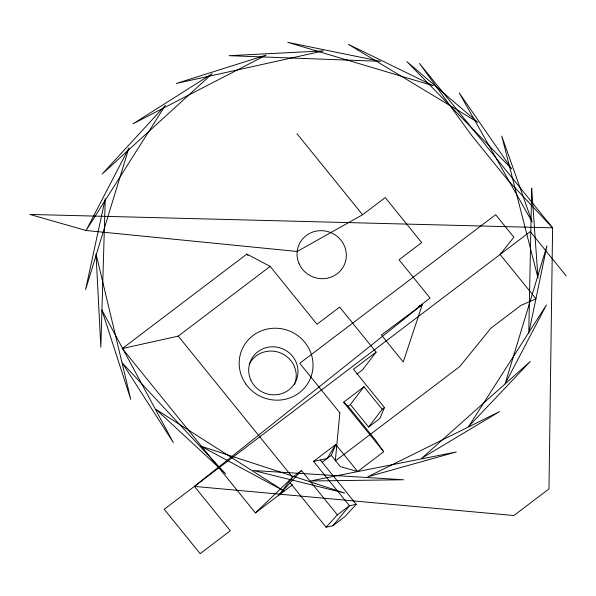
<?xml version="1.0" encoding="UTF-8"?>
<svg xmlns="http://www.w3.org/2000/svg" width="596" height="596" viewBox="0 0 596 596"><rect width="100%" height="100%" fill="white"/><g stroke="black" fill="none" stroke-linecap="round" stroke-linejoin="round"><path stroke-width="0.89" d="M322.041 462.362L331.257 455.374L335.786 444.489L357.667 471.51L383.697 451.753L375.458 440.012L348.116 406.241L343.594 402.225L363.97 386.767L382.2 409.281L368.611 427.034L350.381 404.52L363.97 386.767M292.591 484.704L255.416 512.91L122.329 348.548L246.848 254.09L270.159 266.397L317.005 324.261L339.645 307.082L376.106 352.109L353.473 369.289L384.457 407.567L379.928 418.452L368.611 427.034M376.106 352.109L362.524 369.87L356.803 374.206M290.148 482.834L326.064 527.192L332.851 525.761L349.45 505.728L356.237 504.298L320.328 459.941M301.472 470.52L278.831 495.149L292.547 477.292L301.472 470.52L337.388 514.877L326.064 527.192M356.237 504.298L344.92 516.613L332.851 525.761M255.416 512.91L292.547 477.292L178.241 336.122L122.329 348.548M194.4 486.403L422.326 304.511L403.246 361.995L381.373 334.982L422.326 304.511L418.727 306.642L430.044 298.052L399.052 259.774L421.692 242.602L385.232 197.574L362.591 214.746L297.173 251.475L86.077 230.496L29.8 214.426L552.604 227.836L548.976 488.921L513.886 515.54L194.4 486.403L230.317 530.76L200.144 553.654L164.228 509.297L530.284 231.591L566.2 275.948M178.241 336.122L270.159 266.397M348.116 406.241L350.381 404.52M313.533 461.371L335.786 444.489L327.115 458.518L313.533 461.371L349.45 505.728L337.388 514.877M382.2 409.281L384.457 407.567M357.667 471.51L340.368 466.631L331.257 455.374M296.964 133.69L362.591 214.746M246.848 254.09L248.018 255.535M343.594 402.225L383.697 451.753M249.299 364.193A24.786 23.885 22.6 0 1 281.319 353.272A24.786 23.885 22.6 0 1 294.566 384.331M531.684 188.276L528.756 333.201L546.919 245.865L505.103 383.869L546.435 304.943L468.635 426.49L530.269 361.481L421.826 458.175L499.515 411.627L367.881 476.755L456.275 451.969L310.464 480.972L403.492 479.758L253.494 470.527L344.764 493.093L200.852 446.143L284.091 491.067L156.13 409.482L225.616 473.82L122.366 363.031L173.309 442.53L101.864 309.965L130.755 399.327L96.031 253.896L100.836 347.155L105.254 198.654L85.6 289.574L128.907 147.987L86.077 230.496L165.375 105.365L102.251 173.958L212.183 73.681L133.005 123.812L266.129 55.1L176.245 83.47L323.546 50.883L229.028 55.681L380.516 61.328L287.756 42.346L433.158 85.712L348.429 44.372L477.88 122.374L406.904 61.611L511.644 168.824L459.203 92.901L532.146 221.891L501.765 136.111L537.979 277.959L531.684 188.276M339.854 412.834L335.295 460.969L459.807 366.51L490.843 328.225L521.016 305.331L536.028 298.834L500.111 254.485L513.864 237.208L495.634 214.694L299.751 363.299L339.854 412.834M552.604 227.836L507.777 180.044L471.317 135.009L419.524 63.481L552.604 227.836M245.805 383.98A37.123 35.775 22.6 0 0 309.54 380.315A37.123 35.775 22.6 0 0 272.968 328.277A37.123 35.775 22.6 0 0 245.805 383.98M250.789 379.95A24.786 23.885 22.6 0 0 293.247 385.5A24.786 23.885 22.6 0 0 275.985 347.014A24.786 23.885 22.6 0 0 250.789 379.95M299.132 263.812A24.786 23.885 22.6 0 0 341.597 269.355A24.786 23.885 22.6 0 0 324.328 230.875A24.786 23.885 22.6 0 0 299.132 263.812"/></g></svg>
